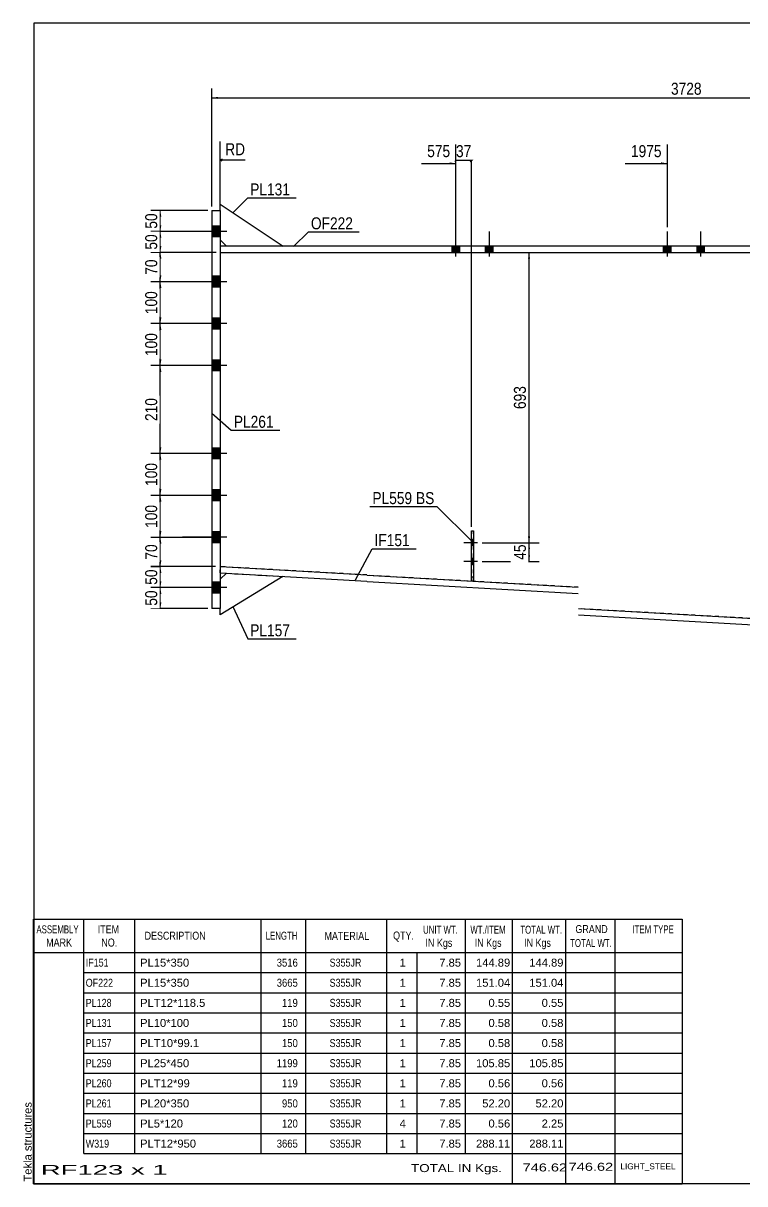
# Model space of a CAD drawing. Header units: millimetres. Extents: x -47 to 355, y -175 to 102.
# Drawn here: x -47.1 to 125.3, y -174.8 to 102.2 of the extents above; entities that cross this region are included whole.
import ezdxf

# ---------------------------------------------------------------- set-up
doc = ezdxf.new("R2010")
doc.units = ezdxf.units.MM
doc.linetypes.add('DXK_LINE_DOT1', pattern=[1.8814, 0.9407, -0.9407])
doc.linetypes.add('DXK_LINE_DOT2', pattern=[3.9198, 1.9599, -1.9599])
doc.styles.add('Arial', font='ARIAL.TTF', dxfattribs={"height": 0.2})
doc.styles.add('Arial Narrow', font='ARIALN.TTF', dxfattribs={"height": 0.2})

# ---------------------------------------------------------------- blocks, each defined once
blk = doc.blocks.new('Unknown-627304070-1210')
at = {"color": 5, "linetype": 'Continuous'}
for p, q in [((355.45, 102.22), (-44.55, 102.22)), ((-44.55, 102.22), (-44.55, -174.78)), ((355.45, -174.78), (355.45, 102.22)), ((-44.55, -174.78), (355.45, -174.78))]:
    blk.add_line(p, q, dxfattribs=at)
at = {"color": 174, "linetype": 'Continuous', "style": 'Arial'}
blk.add_text('Tekla structures', height=1.9102, rotation=90, dxfattribs=at).set_placement((-45.05, -174.28))
blk = doc.blocks.new('Part-627304070-1256 - 1231')
at = {"color": 2, "linetype": 'Continuous'}
for p, q in [((0, 49), (0, 47.5)), ((35, 49), (0, 49)), ((0, 47.5), (35, 47.5)), ((85.5, 49), (35.1, 49)), ((35.1, 47.5), (85.5, 47.5)), ((136, 49), (85.6, 49)), ((85.6, 47.5), (136, 47.5)), ((220.29, 49), (136.1, 49)), ((136.1, 47.5), (220.29, 47.5)), ((220.29, 47.5), (220.29, 49))]:
    blk.add_line(p, q, dxfattribs=at)
blk = doc.blocks.new('Bolt-627304070-1473 - 1231')
at = {"linetype": 'Continuous'}
for points in [[(60.5, -22.49), (60.5, -21.09), (60, -21.09), (60, -22.49)], [(60.5, -26.97), (60.5, -25.57), (60, -25.57), (60, -26.97)]]:
    blk.add_hatch(color=3, dxfattribs=at).paths.add_polyline_path(points)
at = {"color": 3, "linetype": 'Continuous'}
for p, q in [((61.45, -21.79), (58.15, -21.79)), ((60.5, -21.09), (60, -21.09)), ((60.5, -22.49), (60, -22.49)), ((61.45, -26.27), (58.15, -26.27)), ((60.5, -25.57), (60, -25.57)), ((60.5, -26.97), (60, -26.97))]:
    blk.add_line(p, q, dxfattribs=at)
blk = doc.blocks.new('Bolt-627304070-1472 - 1231')
at = {"color": 3, "linetype": 'DXK_LINE_DOT2'}
for p, q in [((61.45, -21.79), (58.15, -21.79)), ((60.5, -21.09), (60, -21.09)), ((60.5, -22.49), (60, -22.49)), ((61.45, -26.27), (58.15, -26.27)), ((60.5, -25.57), (60, -25.57)), ((60.5, -26.97), (60, -26.97))]:
    blk.add_line(p, q, dxfattribs=at)
blk = doc.blocks.new('Part-627304070-1344 - 1231')
at = {"color": 2, "linetype": 'Continuous'}
for p, q in [((-2, 57.5), (0, 57.5)), ((-2, 57.5), (-2, -37.5)), ((0, 57.5), (0, -37.5)), ((0, -37.5), (-2, -37.5))]:
    blk.add_line(p, q, dxfattribs=at)
blk = doc.blocks.new('Part-627304070-1366 - 1231')
at = {"color": 2, "linetype": 'Continuous'}
for p, q in [((0, 57.5), (0, 59)), ((0, 59), (15, 49)), ((0, 50.5), (1.5, 49))]:
    blk.add_line(p, q, dxfattribs=at)
at = {"color": 7, "linetype": 'DXK_LINE_DOT1'}
for p, q in [((0, 57.5), (0, 50.5)), ((15, 49), (1.5, 49))]:
    blk.add_line(p, q, dxfattribs=at)
blk = doc.blocks.new('Part-627304070-1388 - 1231')
at = {"color": 2, "linetype": 'Continuous'}
for p, q in [((1.5, -29.09), (0, -30.5)), ((14.98, -29.85), (0, -39)), ((0, -39), (0, -37.5))]:
    blk.add_line(p, q, dxfattribs=at)
at = {"color": 7, "linetype": 'DXK_LINE_DOT1'}
for p, q in [((1.5, -29.09), (14.98, -29.85)), ((0, -30.5), (0, -37.5))]:
    blk.add_line(p, q, dxfattribs=at)
blk = doc.blocks.new('Part-627304070-1410 - 1231')
at = {"color": 2, "linetype": 'Continuous'}
for p, q in [((-0.02, -29), (0.06, -27.5)), ((0.06, -27.5), (35, -29.49)), ((-0.02, -29), (35, -30.99)), ((35.1, -29.56), (85.5, -32.43)), ((35.1, -31.07), (85.5, -33.94)), ((85.6, -37.53), (136, -40.4)), ((85.6, -39.04), (136, -41.91)), ((136.1, -43.57), (204.88, -47.48)), ((136.1, -45.07), (204.8, -48.98)), ((204.8, -48.98), (204.88, -47.48))]:
    blk.add_line(p, q, dxfattribs=at)
blk = doc.blocks.new('Part-627304070-1432 - 1231')
at = {"color": 7, "linetype": 'DXK_LINE_DOT1'}
for p, q in [((60, -30.97), (60, -18.97)), ((60, -18.97), (60.5, -18.97)), ((60.5, -30.97), (60.5, -18.97)), ((60, -29.97), (60.5, -29.97)), ((60.5, -30.97), (60, -30.97))]:
    blk.add_line(p, q, dxfattribs=at)
blk = doc.blocks.new('Part-627304070-1454 - 1231')
at = {"color": 2, "linetype": 'Continuous'}
for p, q in [((60, -30.97), (60, -18.97)), ((60, -18.97), (60.5, -18.97)), ((60.5, -18.97), (60.5, -30.97)), ((60.5, -30.97), (60, -30.97))]:
    blk.add_line(p, q, dxfattribs=at)
blk = doc.blocks.new('Part-627304070-1465 - 1231')
at = {"color": 7, "linetype": 'DXK_LINE_DOT1'}
for p, q in [((0, 47.5), (0, -27.5)), ((0, 47.5), (35, 47.5)), ((35.1, 47.5), (85.5, 47.5)), ((85.6, 47.5), (136, 47.5)), ((136.1, 47.5), (220.29, 47.5)), ((205.19, -47.5), (220.29, 47.5)), ((35, -29.49), (0, -27.5)), ((85.5, -32.43), (35.1, -29.57)), ((136, -40.4), (85.6, -37.53)), ((204.88, -47.48), (136.1, -43.57))]:
    blk.add_line(p, q, dxfattribs=at)
at = {"color": 2, "linetype": 'Continuous'}
for p, q in [((0, -27.5), (0.06, -27.5)), ((204.88, -47.48), (205.19, -47.5))]:
    blk.add_line(p, q, dxfattribs=at)
blk = doc.blocks.new('Bolt-627304070-1466 - 1231')
at = {"linetype": 'Continuous'}
for points in [[(55.4, 47.5), (57.2, 47.5), (57.2, 49), (55.4, 49)], [(55.4, 47.5), (57.2, 47.5), (57.2, 49), (55.4, 49)], [(63.4, 47.5), (65.2, 47.5), (65.2, 49), (63.4, 49)], [(63.4, 47.5), (65.2, 47.5), (65.2, 49), (63.4, 49)]]:
    blk.add_hatch(color=3, dxfattribs=at).paths.add_polyline_path(points)
at = {"color": 3, "linetype": 'Continuous'}
for p, q in [((56.3, 46.5), (56.3, 52.5)), ((56.3, 46.5), (56.3, 52.5)), ((64.3, 46.5), (64.3, 52.5)), ((64.3, 46.5), (64.3, 52.5)), ((55.4, 47.5), (55.4, 49)), ((55.4, 47.5), (55.4, 49)), ((57.2, 47.5), (57.2, 49)), ((57.2, 47.5), (57.2, 49)), ((63.4, 47.5), (63.4, 49)), ((63.4, 47.5), (63.4, 49)), ((65.2, 47.5), (65.2, 49)), ((65.2, 47.5), (65.2, 49))]:
    blk.add_line(p, q, dxfattribs=at)
blk = doc.blocks.new('Bolt-627304070-1467 - 1231')
at = {"linetype": 'Continuous'}
for points in [[(105.9, 47.5), (107.7, 47.5), (107.7, 49), (105.9, 49)], [(105.9, 47.5), (107.7, 47.5), (107.7, 49), (105.9, 49)], [(113.9, 47.5), (115.7, 47.5), (115.7, 49), (113.9, 49)], [(113.9, 47.5), (115.7, 47.5), (115.7, 49), (113.9, 49)]]:
    blk.add_hatch(color=3, dxfattribs=at).paths.add_polyline_path(points)
at = {"color": 3, "linetype": 'Continuous'}
for p, q in [((106.8, 46.5), (106.8, 52.5)), ((106.8, 46.5), (106.8, 52.5)), ((114.8, 46.5), (114.8, 52.5)), ((114.8, 46.5), (114.8, 52.5)), ((105.9, 47.5), (105.9, 49)), ((105.9, 47.5), (105.9, 49)), ((107.7, 47.5), (107.7, 49)), ((107.7, 47.5), (107.7, 49)), ((113.9, 47.5), (113.9, 49)), ((113.9, 47.5), (113.9, 49)), ((115.7, 47.5), (115.7, 49)), ((115.7, 47.5), (115.7, 49))]:
    blk.add_line(p, q, dxfattribs=at)
blk = doc.blocks.new('Bolt-627304070-1471 - 1231')
at = {"linetype": 'Continuous'}
for points in [[(-2, 53.8), (-2, 51.2), (0, 51.2), (0, 53.8)], [(-2, 53.8), (-2, 51.2), (0, 51.2), (0, 53.8)], [(-2, 41.8), (-2, 39.2), (0, 39.2), (0, 41.8)], [(-2, 41.8), (-2, 39.2), (0, 39.2), (0, 41.8)], [(-2, 31.8), (-2, 29.2), (0, 29.2), (0, 31.8)], [(-2, 31.8), (-2, 29.2), (0, 29.2), (0, 31.8)], [(-2, 21.8), (-2, 19.2), (0, 19.2), (0, 21.8)], [(-2, 21.8), (-2, 19.2), (0, 19.2), (0, 21.8)], [(-2, 0.8), (-2, -1.8), (0, -1.8), (0, 0.8)], [(-2, 0.8), (-2, -1.8), (0, -1.8), (0, 0.8)], [(-2, -9.2), (-2, -11.8), (0, -11.8), (0, -9.2)], [(-2, -9.2), (-2, -11.8), (0, -11.8), (0, -9.2)], [(-2, -19.2), (-2, -21.8), (0, -21.8), (0, -19.2)], [(-2, -19.2), (-2, -21.8), (0, -21.8), (0, -19.2)], [(-2, -31.2), (-2, -33.8), (0, -33.8), (0, -31.2)], [(-2, -31.2), (-2, -33.8), (0, -33.8), (0, -31.2)]]:
    blk.add_hatch(color=3, dxfattribs=at).paths.add_polyline_path(points)
at = {"color": 3, "linetype": 'Continuous'}
for p, q in [((0, 53.8), (-2, 53.8)), ((0, 53.8), (-2, 53.8)), ((1.59, 52.5), (-9, 52.5)), ((1.59, 52.5), (-9, 52.5)), ((0, 51.2), (-2, 51.2)), ((0, 51.2), (-2, 51.2)), ((0, 41.8), (-2, 41.8)), ((0, 41.8), (-2, 41.8)), ((1.59, 40.5), (-9, 40.5)), ((1.59, 40.5), (-9, 40.5)), ((0, 39.2), (-2, 39.2)), ((0, 39.2), (-2, 39.2)), ((1.59, 30.5), (-9, 30.5)), ((1.59, 30.5), (-9, 30.5)), ((0, 31.8), (-2, 31.8)), ((0, 31.8), (-2, 31.8)), ((0, 29.2), (-2, 29.2)), ((0, 29.2), (-2, 29.2)), ((1.59, 20.5), (-9, 20.5)), ((1.59, 20.5), (-9, 20.5)), ((0, 21.8), (-2, 21.8)), ((0, 21.8), (-2, 21.8)), ((0, 19.2), (-2, 19.2)), ((0, 19.2), (-2, 19.2)), ((0, 0.8), (-2, 0.8)), ((0, 0.8), (-2, 0.8)), ((1.59, -0.5), (-9, -0.5)), ((1.59, -0.5), (-9, -0.5)), ((0, -1.8), (-2, -1.8)), ((0, -1.8), (-2, -1.8)), ((1.59, -10.5), (-9, -10.5)), ((1.59, -10.5), (-9, -10.5)), ((0, -9.2), (-2, -9.2)), ((0, -9.2), (-2, -9.2)), ((0, -11.8), (-2, -11.8)), ((0, -11.8), (-2, -11.8)), ((0, -19.2), (-2, -19.2)), ((0, -19.2), (-2, -19.2)), ((1.59, -20.5), (-9, -20.5)), ((1.59, -20.5), (-9, -20.5)), ((0, -21.8), (-2, -21.8)), ((0, -21.8), (-2, -21.8)), ((1.59, -32.5), (-9, -32.5)), ((1.59, -32.5), (-9, -32.5)), ((0, -31.2), (-2, -31.2)), ((0, -31.2), (-2, -31.2)), ((0, -33.8), (-2, -33.8)), ((0, -33.8), (-2, -33.8))]:
    blk.add_line(p, q, dxfattribs=at)
blk = doc.blocks.new('StraightDimension-627304070-1537 - 1231')
at = {"linetype": 'Continuous'}
for points in [[(-14.56, 29), (-14.31, 30.5), (-14.06, 29)], [(-14.06, 22), (-14.31, 20.5), (-14.56, 22)]]:
    blk.add_hatch(color=7, dxfattribs=at).paths.add_polyline_path(points)
at = {"color": 7, "linetype": 'Continuous'}
for p, q in [((-1, 30.5), (-16.56, 30.5)), ((-14.31, 20.5), (-14.31, 30.5)), ((-1, 20.5), (-16.56, 20.5))]:
    blk.add_line(p, q, dxfattribs=at)
at = {"color": 0}
blk.add_wipeout([(-14.46, 28.84), (-18.66, 28.84), (-18.66, 22.16), (-14.46, 22.16)], dxfattribs=at)
at = {"color": 3, "style": 'Arial Narrow'}
blk.add_text('100', height=2.863, rotation=90.0002, dxfattribs=at).set_placement((-15.06, 22.76))
blk = doc.blocks.new('StraightDimension-627304070-1589 - 1231')
at = {"linetype": 'Continuous'}
for points in [[(-14.56, -29), (-14.31, -27.5), (-14.06, -29)], [(-14.06, -31), (-14.31, -32.5), (-14.56, -31)]]:
    blk.add_hatch(color=7, dxfattribs=at).paths.add_polyline_path(points)
at = {"color": 7, "linetype": 'Continuous'}
for p, q in [((-1.1, -27.5), (-16.56, -27.5)), ((-14.31, -32.5), (-14.31, -27.5)), ((-1, -32.5), (-16.56, -32.5))]:
    blk.add_line(p, q, dxfattribs=at)
at = {"color": 0}
blk.add_wipeout([(-14.46, -27.57), (-18.66, -27.57), (-18.66, -32.43), (-14.46, -32.43)], dxfattribs=at)
at = {"color": 3, "style": 'Arial Narrow'}
blk.add_text('50', height=2.863, rotation=90.0002, dxfattribs=at).set_placement((-15.06, -31.83))
blk = doc.blocks.new('StraightDimension-627304070-1563 - 1231')
at = {"linetype": 'Continuous'}
for points in [[(-14.56, -2), (-14.31, -0.5), (-14.06, -2)], [(-14.06, -9), (-14.31, -10.5), (-14.56, -9)]]:
    blk.add_hatch(color=7, dxfattribs=at).paths.add_polyline_path(points)
at = {"color": 7, "linetype": 'Continuous'}
for p, q in [((-1, -0.5), (-16.56, -0.5)), ((-14.31, -10.5), (-14.31, -0.5)), ((-1, -10.5), (-16.56, -10.5))]:
    blk.add_line(p, q, dxfattribs=at)
at = {"color": 0}
blk.add_wipeout([(-14.46, -2.16), (-18.66, -2.16), (-18.66, -8.84), (-14.46, -8.84)], dxfattribs=at)
at = {"color": 3, "style": 'Arial Narrow'}
blk.add_text('100', height=2.863, rotation=90.0002, dxfattribs=at).set_placement((-15.06, -8.24))
blk = doc.blocks.new('StraightDimension-627304070-1523 - 1231')
at = {"linetype": 'Continuous'}
for points in [[(-14.56, 46), (-14.31, 47.5), (-14.06, 46)], [(-14.06, 42), (-14.31, 40.5), (-14.56, 42)]]:
    blk.add_hatch(color=7, dxfattribs=at).paths.add_polyline_path(points)
at = {"color": 7, "linetype": 'Continuous'}
for p, q in [((-1, 47.5), (-16.56, 47.5)), ((-14.31, 40.5), (-14.31, 47.5)), ((-1, 40.5), (-16.56, 40.5))]:
    blk.add_line(p, q, dxfattribs=at)
at = {"color": 0}
blk.add_wipeout([(-14.46, 46.43), (-18.66, 46.43), (-18.66, 41.57), (-14.46, 41.57)], dxfattribs=at)
at = {"color": 3, "style": 'Arial Narrow'}
blk.add_text('70', height=2.863, rotation=90.0002, dxfattribs=at).set_placement((-15.06, 42.17))
blk = doc.blocks.new('StraightDimension-627304070-1530 - 1231')
at = {"linetype": 'Continuous'}
for points in [[(-14.56, 19), (-14.31, 20.5), (-14.06, 19)], [(-14.06, 1), (-14.31, -0.5), (-14.56, 1)]]:
    blk.add_hatch(color=7, dxfattribs=at).paths.add_polyline_path(points)
at = {"color": 7, "linetype": 'Continuous'}
for p, q in [((-1, 20.5), (-16.56, 20.5)), ((-14.31, -0.5), (-14.31, 20.5)), ((-1, -0.5), (-16.56, -0.5))]:
    blk.add_line(p, q, dxfattribs=at)
at = {"color": 0}
blk.add_wipeout([(-14.46, 13.34), (-18.66, 13.34), (-18.66, 6.66), (-14.46, 6.66)], dxfattribs=at)
at = {"color": 3, "style": 'Arial Narrow'}
blk.add_text('210', height=2.863, rotation=90.0002, dxfattribs=at).set_placement((-15.06, 7.26))
blk = doc.blocks.new('StraightDimension-627304070-1486 - 1231')
at = {"linetype": 'Continuous'}
for points in [[(-14.56, 56), (-14.31, 57.5), (-14.06, 56)], [(-14.06, 54), (-14.31, 52.5), (-14.56, 54)]]:
    blk.add_hatch(color=7, dxfattribs=at).paths.add_polyline_path(points)
at = {"color": 7, "linetype": 'Continuous'}
for p, q in [((-3, 57.5), (-16.56, 57.5)), ((-14.31, 52.5), (-14.31, 57.5)), ((1.5, 52.5), (-16.56, 52.5))]:
    blk.add_line(p, q, dxfattribs=at)
at = {"color": 0}
blk.add_wipeout([(-14.46, 57.43), (-18.66, 57.43), (-18.66, 52.57), (-14.46, 52.57)], dxfattribs=at)
at = {"color": 3, "style": 'Arial Narrow'}
blk.add_text('50', height=2.863, rotation=90.0002, dxfattribs=at).set_placement((-15.06, 53.17))
blk = doc.blocks.new('StraightDimension-627304070-2147 - 1231')
at = {"linetype": 'Continuous'}
for points in [[(73.51, -23.29), (73.76, -21.79), (74.01, -23.29)], [(74.01, -24.77), (73.76, -26.27), (73.51, -24.77)]]:
    blk.add_hatch(color=7, dxfattribs=at).paths.add_polyline_path(points)
at = {"color": 7, "linetype": 'Continuous'}
for p, q in [((62.57, -21.79), (76.16, -21.79)), ((73.76, -26.27), (73.76, -21.79)), ((62.57, -26.27), (76.16, -26.27))]:
    blk.add_line(p, q, dxfattribs=at)
at = {"color": 0}
blk.add_wipeout([(73.61, -21.6), (69.41, -21.6), (69.41, -26.46), (73.61, -26.46)], dxfattribs=at)
at = {"color": 3, "style": 'Arial Narrow'}
blk.add_text('45', height=2.863, rotation=90.0002, dxfattribs=at).set_placement((73.01, -25.86))
blk = doc.blocks.new('StraightDimension-627304070-1504 - 1231')
at = {"linetype": 'Continuous'}
for points in [[(-14.56, 51), (-14.31, 52.5), (-14.06, 51)], [(-14.06, 49), (-14.31, 47.5), (-14.56, 49)]]:
    blk.add_hatch(color=7, dxfattribs=at).paths.add_polyline_path(points)
at = {"color": 7, "linetype": 'Continuous'}
for p, q in [((1.5, 52.5), (-16.56, 52.5)), ((-14.31, 47.5), (-14.31, 52.5)), ((-1, 47.5), (-16.56, 47.5))]:
    blk.add_line(p, q, dxfattribs=at)
at = {"color": 0}
blk.add_wipeout([(-14.46, 52.43), (-18.66, 52.43), (-18.66, 47.57), (-14.46, 47.57)], dxfattribs=at)
at = {"color": 3, "style": 'Arial Narrow'}
blk.add_text('50', height=2.863, rotation=90.0002, dxfattribs=at).set_placement((-15.06, 48.17))
blk = doc.blocks.new('StraightDimension-627304070-1513 - 1231')
at = {"linetype": 'Continuous'}
for points in [[(-14.56, 39), (-14.31, 40.5), (-14.06, 39)], [(-14.06, 32), (-14.31, 30.5), (-14.56, 32)]]:
    blk.add_hatch(color=7, dxfattribs=at).paths.add_polyline_path(points)
at = {"color": 7, "linetype": 'Continuous'}
for p, q in [((-1, 40.5), (-16.56, 40.5)), ((-14.31, 30.5), (-14.31, 40.5)), ((-1, 30.5), (-16.56, 30.5))]:
    blk.add_line(p, q, dxfattribs=at)
at = {"color": 0}
blk.add_wipeout([(-14.46, 38.84), (-18.66, 38.84), (-18.66, 32.16), (-14.46, 32.16)], dxfattribs=at)
at = {"color": 3, "style": 'Arial Narrow'}
blk.add_text('100', height=2.863, rotation=90.0002, dxfattribs=at).set_placement((-15.06, 32.76))
blk = doc.blocks.new('StraightDimension-627304070-1544 - 1231')
at = {"linetype": 'Continuous'}
for points in [[(-14.56, -22.01), (-14.31, -20.51), (-14.06, -22.01)], [(-14.06, -26), (-14.31, -27.5), (-14.56, -26)]]:
    blk.add_hatch(color=7, dxfattribs=at).paths.add_polyline_path(points)
at = {"color": 7, "linetype": 'Continuous'}
for p, q in [((-1, -20.51), (-16.56, -20.51)), ((-14.31, -27.5), (-14.31, -20.51)), ((-1.1, -27.5), (-16.56, -27.5))]:
    blk.add_line(p, q, dxfattribs=at)
at = {"color": 0}
blk.add_wipeout([(-14.46, -21.58), (-18.66, -21.58), (-18.66, -26.43), (-14.46, -26.43)], dxfattribs=at)
at = {"color": 3, "style": 'Arial Narrow'}
blk.add_text('70', height=2.863, rotation=90.0002, dxfattribs=at).set_placement((-15.06, -25.83))
blk = doc.blocks.new('StraightDimension-627304070-1554 - 1231')
at = {"linetype": 'Continuous'}
for points in [[(-14.56, -12), (-14.31, -10.5), (-14.06, -12)], [(-14.06, -19.01), (-14.31, -20.51), (-14.56, -19.01)]]:
    blk.add_hatch(color=7, dxfattribs=at).paths.add_polyline_path(points)
at = {"color": 7, "linetype": 'Continuous'}
for p, q in [((-1, -10.5), (-16.56, -10.5)), ((-14.31, -20.51), (-14.31, -10.5)), ((-1, -20.51), (-16.56, -20.51))]:
    blk.add_line(p, q, dxfattribs=at)
at = {"color": 0}
blk.add_wipeout([(-14.46, -12.16), (-18.66, -12.16), (-18.66, -18.85), (-14.46, -18.85)], dxfattribs=at)
at = {"color": 3, "style": 'Arial Narrow'}
blk.add_text('100', height=2.863, rotation=90.0002, dxfattribs=at).set_placement((-15.06, -18.25))
blk = doc.blocks.new('StraightDimension-627304070-1570 - 1231')
at = {"linetype": 'Continuous'}
for points in [[(-14.56, -34), (-14.31, -32.5), (-14.06, -34)], [(-14.06, -36), (-14.31, -37.5), (-14.56, -36)]]:
    blk.add_hatch(color=7, dxfattribs=at).paths.add_polyline_path(points)
at = {"color": 7, "linetype": 'Continuous'}
for p, q in [((-1, -32.5), (-16.56, -32.5)), ((-14.31, -37.5), (-14.31, -32.5)), ((-3, -37.5), (-16.56, -37.5))]:
    blk.add_line(p, q, dxfattribs=at)
at = {"color": 0}
blk.add_wipeout([(-14.46, -32.57), (-18.66, -32.57), (-18.66, -37.43), (-14.46, -37.43)], dxfattribs=at)
at = {"color": 3, "style": 'Arial Narrow'}
blk.add_text('50', height=2.863, rotation=90.0002, dxfattribs=at).set_placement((-15.06, -36.83))
blk = doc.blocks.new('StraightDimension-627304070-1748 - 1231')
at = {"linetype": 'Continuous'}
for points in [[(-0.5, 84.15), (-2, 84.4), (-0.5, 84.65)], [(223.15, 84.65), (224.65, 84.4), (223.15, 84.15)]]:
    blk.add_hatch(color=7, dxfattribs=at).paths.add_polyline_path(points)
at = {"color": 7, "linetype": 'Continuous'}
for p, q in [((-2, 58.5), (-2, 86.65)), ((224.65, 59.96), (224.65, 86.65)), ((-2, 84.4), (224.65, 84.4))]:
    blk.add_line(p, q, dxfattribs=at)
at = {"color": 0}
blk.add_wipeout([(115.58, 84.55), (115.58, 88.75), (107.07, 88.75), (107.07, 84.55)], dxfattribs=at)
at = {"color": 3, "style": 'Arial Narrow'}
blk.add_text('3728', height=2.863, dxfattribs=at).set_placement((107.67, 85.15))
blk = doc.blocks.new('StraightDimension-627304070-1825 - 1231')
at = {"linetype": 'Continuous'}
for points in [[(73.51, 46), (73.76, 47.5), (74.01, 46)], [(74.01, -20.29), (73.76, -21.79), (73.51, -20.29)]]:
    blk.add_hatch(color=7, dxfattribs=at).paths.add_polyline_path(points)
at = {"color": 7, "linetype": 'Continuous'}
for p, q in [((62.57, 47.5), (76.16, 47.5)), ((73.76, -21.79), (73.76, 47.5)), ((62.57, -21.79), (76.16, -21.79))]:
    blk.add_line(p, q, dxfattribs=at)
at = {"color": 0}
blk.add_wipeout([(73.61, 16.2), (69.41, 16.2), (69.41, 9.51), (73.61, 9.51)], dxfattribs=at)
at = {"color": 3, "style": 'Arial Narrow'}
blk.add_text('693', height=2.863, rotation=90.0002, dxfattribs=at).set_placement((73.01, 10.11))
blk = doc.blocks.new('StraightDimension-627304070-3507 - 1231')
at = {"linetype": 'Continuous'}
blk.add_hatch(color=7, dxfattribs=at).paths.add_polyline_path([(105.3, 69), (106.8, 68.75), (105.3, 68.5)])
at = {"color": 7, "linetype": 'Continuous'}
for p, q in [((106.8, 53.5), (106.8, 73.25)), ((96.74, 68.75), (106.8, 68.75))]:
    blk.add_line(p, q, dxfattribs=at)
at = {"color": 0}
blk.add_wipeout([(106.02, 69.65), (106.02, 73.85), (97.51, 73.85), (97.51, 69.65)], dxfattribs=at)
at = {"color": 3, "style": 'Arial Narrow'}
blk.add_text('1975', height=2.863, dxfattribs=at).set_placement((98.11, 70.25))
blk = doc.blocks.new('StraightDimension-627304070-3508 - 1231')
at = {"color": 7, "linetype": 'Continuous'}
for p, q in [((56.6, 69.8), (56, 69.2)), ((56.3, 52.23), (56.3, 71.75)), ((56.3, 69.5), (60, 69.5)), ((59.7, 69.2), (60.3, 69.8)), ((60, -17.97), (60, 71.75))]:
    blk.add_line(p, q, dxfattribs=at)
at = {"color": 0}
blk.add_wipeout([(60.58, 69.65), (60.58, 73.85), (55.72, 73.85), (55.72, 69.65)], dxfattribs=at)
at = {"color": 3, "style": 'Arial Narrow'}
blk.add_text('37', height=2.863, dxfattribs=at).set_placement((56.32, 70.25))
blk = doc.blocks.new('StraightDimension-627304070-3509 - 1231')
at = {"linetype": 'Continuous'}
blk.add_hatch(color=7, dxfattribs=at).paths.add_polyline_path([(54.8, 69), (56.3, 68.75), (54.8, 68.5)])
at = {"color": 7, "linetype": 'Continuous'}
for p, q in [((56.3, 52.23), (56.3, 73.25)), ((48.07, 68.75), (56.3, 68.75))]:
    blk.add_line(p, q, dxfattribs=at)
at = {"color": 0, "linetype": 'Continuous'}
blk.add_wipeout([(6.53, 70.1), (6.53, 74.3), (0.59, 74.3), (0.59, 70.1)], dxfattribs=at)
at = {"color": 7, "linetype": 'Continuous'}
for p, q in [((0, 58.5), (0, 74)), ((0.5, 69.75), (0, 69.5)), ((0.5, 69.25), (0, 69.5)), ((5.93, 69.5), (0, 69.5))]:
    blk.add_line(p, q, dxfattribs=at)
at = {"color": 3, "linetype": 'Continuous', "style": 'Arial Narrow'}
blk.add_text('RD', height=2.863, dxfattribs=at).set_placement((1.19, 70.7))
at = {"color": 0}
blk.add_wipeout([(55.52, 69.65), (55.52, 73.85), (48.84, 73.85), (48.84, 69.65)], dxfattribs=at)
at = {"color": 3, "style": 'Arial Narrow'}
blk.add_text('575', height=2.863, dxfattribs=at).set_placement((49.44, 70.25))
blk = doc.blocks.new('CBS_BOM-627304070-3661')
at = {"color": 7, "linetype": 'Continuous'}
for p, q in [((-44.59, -119.61), (-44.59, -111.61)), ((-44.58, -111.61), (110.34, -111.61)), ((-32.59, -119.61), (-32.59, -111.61)), ((-20.4, -119.61), (-20.4, -111.61)), ((9.77, -119.61), (9.77, -111.61)), ((20.45, -119.61), (20.45, -111.61)), ((39.77, -119.61), (39.77, -111.61)), ((58.57, -119.61), (58.57, -111.61)), ((69.78, -119.61), (69.78, -111.61)), ((82.56, -119.61), (82.56, -111.61)), ((94.32, -119.61), (94.32, -111.61)), ((110.34, -111.62), (110.33, -119.6)), ((-44.59, -119.61), (110.34, -119.61)), ((-44.59, -124.41), (-44.59, -119.61)), ((-32.59, -124.41), (-32.59, -119.61)), ((-20.4, -124.41), (-20.4, -119.61)), ((9.77, -124.41), (9.77, -119.61)), ((20.45, -124.41), (20.45, -119.61)), ((39.77, -124.41), (39.77, -119.61)), ((47.03, -124.41), (47.03, -119.61)), ((58.57, -124.41), (58.57, -119.61)), ((69.78, -124.41), (69.78, -119.61)), ((82.56, -124.41), (82.56, -119.61)), ((94.33, -124.41), (94.33, -119.61)), ((110.34, -119.62), (110.34, -124.41)), ((-44.59, -129.21), (-44.59, -124.41)), ((-32.59, -124.41), (110.34, -124.41)), ((-32.59, -129.21), (-32.59, -124.41)), ((-20.4, -129.21), (-20.4, -124.41)), ((9.77, -129.21), (9.77, -124.41)), ((20.45, -129.21), (20.45, -124.41)), ((39.77, -129.21), (39.77, -124.41)), ((47.03, -129.21), (47.03, -124.41)), ((58.57, -129.21), (58.57, -124.41)), ((69.78, -129.21), (69.78, -124.41)), ((82.56, -129.21), (82.56, -124.41)), ((94.33, -129.21), (94.33, -124.41)), ((110.34, -124.42), (110.34, -129.21)), ((-44.59, -134.01), (-44.59, -129.21)), ((-32.59, -129.21), (110.34, -129.21)), ((-32.59, -134.01), (-32.59, -129.21)), ((-20.4, -134.01), (-20.4, -129.21)), ((9.77, -134.01), (9.77, -129.21)), ((20.45, -134.01), (20.45, -129.21)), ((39.77, -134.01), (39.77, -129.21)), ((47.03, -134.01), (47.03, -129.21)), ((58.57, -134.01), (58.57, -129.21)), ((69.78, -134.01), (69.78, -129.21)), ((82.56, -134.01), (82.56, -129.21)), ((94.33, -134.01), (94.33, -129.21)), ((110.34, -129.22), (110.34, -134.01)), ((-44.59, -138.81), (-44.59, -134.01)), ((-32.59, -134.01), (110.34, -134.01)), ((-32.59, -138.81), (-32.59, -134.01)), ((-20.4, -138.81), (-20.4, -134.01)), ((9.77, -138.81), (9.77, -134.01)), ((20.45, -138.81), (20.45, -134.01)), ((39.77, -138.81), (39.77, -134.01)), ((47.03, -138.81), (47.03, -134.01)), ((58.57, -138.81), (58.57, -134.01)), ((69.78, -138.81), (69.78, -134.01)), ((82.56, -138.81), (82.56, -134.01)), ((94.33, -138.81), (94.33, -134.01)), ((110.34, -134.02), (110.34, -138.81)), ((-44.59, -143.61), (-44.59, -138.81)), ((-32.59, -138.81), (110.34, -138.81)), ((-32.59, -143.61), (-32.59, -138.81)), ((-20.4, -143.61), (-20.4, -138.81)), ((9.77, -143.61), (9.77, -138.81)), ((20.45, -143.61), (20.45, -138.81)), ((39.77, -143.61), (39.77, -138.81)), ((47.03, -143.61), (47.03, -138.81)), ((58.57, -143.61), (58.57, -138.81)), ((69.78, -143.61), (69.78, -138.81)), ((82.56, -143.61), (82.56, -138.81)), ((94.33, -143.61), (94.33, -138.81)), ((110.34, -138.82), (110.34, -143.61)), ((-44.59, -148.41), (-44.59, -143.61)), ((-32.59, -143.61), (110.34, -143.61)), ((-32.59, -148.41), (-32.59, -143.61)), ((-20.4, -148.41), (-20.4, -143.61)), ((9.77, -148.41), (9.77, -143.61)), ((20.45, -148.41), (20.45, -143.61)), ((39.77, -148.41), (39.77, -143.61)), ((47.03, -148.41), (47.03, -143.61)), ((58.57, -148.41), (58.57, -143.61)), ((69.78, -148.41), (69.78, -143.61)), ((82.56, -148.41), (82.56, -143.61)), ((94.33, -148.41), (94.33, -143.61)), ((110.34, -143.62), (110.34, -148.41)), ((-44.59, -153.21), (-44.59, -148.41)), ((-32.59, -148.41), (110.34, -148.41)), ((-32.59, -153.21), (-32.59, -148.41)), ((-20.4, -153.21), (-20.4, -148.41)), ((9.77, -153.21), (9.77, -148.41)), ((20.45, -153.21), (20.45, -148.41)), ((39.77, -153.21), (39.77, -148.41)), ((47.03, -153.21), (47.03, -148.41)), ((58.57, -153.21), (58.57, -148.41)), ((69.78, -153.21), (69.78, -148.41)), ((82.56, -153.21), (82.56, -148.41)), ((94.33, -153.21), (94.33, -148.41)), ((110.34, -148.42), (110.34, -153.21)), ((-44.59, -158.01), (-44.59, -153.21)), ((-32.59, -153.21), (110.34, -153.21)), ((-32.59, -158.01), (-32.59, -153.21)), ((-20.4, -158.01), (-20.4, -153.21)), ((9.77, -158.01), (9.77, -153.21)), ((20.45, -158.01), (20.45, -153.21)), ((39.77, -158.01), (39.77, -153.21)), ((47.03, -158.01), (47.03, -153.21)), ((58.57, -158.01), (58.57, -153.21)), ((69.78, -158.01), (69.78, -153.21)), ((82.56, -158.01), (82.56, -153.21)), ((94.33, -158.01), (94.33, -153.21)), ((110.34, -153.22), (110.34, -158.01)), ((-44.59, -162.81), (-44.59, -158.01)), ((-32.59, -158.01), (110.34, -158.01)), ((-32.59, -162.81), (-32.59, -158.01)), ((-20.4, -162.81), (-20.4, -158.01)), ((9.77, -162.81), (9.77, -158.01)), ((20.45, -162.81), (20.45, -158.01)), ((39.77, -162.81), (39.77, -158.01)), ((47.03, -162.81), (47.03, -158.01)), ((58.57, -162.81), (58.57, -158.01)), ((69.78, -162.81), (69.78, -158.01)), ((82.56, -162.81), (82.56, -158.01)), ((94.33, -162.81), (94.33, -158.01)), ((110.34, -158.02), (110.34, -162.81)), ((-44.59, -167.61), (-44.59, -162.81)), ((-32.59, -162.81), (110.34, -162.81)), ((-32.59, -167.61), (-32.59, -162.81)), ((-20.4, -167.61), (-20.4, -162.81)), ((9.77, -167.61), (9.77, -162.81)), ((20.45, -167.61), (20.45, -162.81)), ((39.77, -167.61), (39.77, -162.81)), ((47.03, -167.61), (47.03, -162.81)), ((58.57, -167.61), (58.57, -162.81)), ((69.78, -167.61), (69.78, -162.81)), ((82.56, -167.61), (82.56, -162.81)), ((94.33, -167.61), (94.33, -162.81)), ((110.34, -162.82), (110.34, -167.61)), ((-44.59, -174.81), (-44.59, -167.63)), ((-32.59, -167.61), (110.34, -167.61)), ((69.78, -174.81), (69.78, -167.63)), ((82.56, -174.81), (82.56, -167.63)), ((94.37, -174.81), (94.37, -167.63)), ((110.34, -167.61), (110.34, -174.81)), ((-44.59, -174.81), (110.34, -174.81))]:
    blk.add_line(p, q, dxfattribs=at)
at = {"color": 3, "linetype": 'Continuous', "style": 'Arial'}
for s, height, width, p in [('ASSEMBLY', 1.91, 0.7, (-43.9, -115.04)), ('ITEM', 1.91, 0.8, (-29.26, -115.04)), ('UNIT WT.', 1.91, 0.7, (48.46, -115.12)), ('WT./ITEM', 1.91, 0.7, (59.75, -115.12)), ('TOTAL WT.', 1.91, 0.7, (71.68, -115.12)), ('GRAND', 1.91, 0.8, (84.84, -114.96)), ('ITEM TYPE', 1.91, 0.7, (98.47, -115.03)), ('MARK', 1.91, 0.8, (-41.58, -118.18)), ('NO.', 1.91, 0.8, (-28.4, -118.18)), ('DESCRIPTION', 1.9102, 0.8, (-18.07, -116.55)), ('LENGTH', 1.91, 0.7, (10.87, -116.55)), ('MATERIAL', 1.91, 0.8, (24.9, -116.59)), ('QTY.', 1.91, 0.8, (41.29, -116.51)), ('IN Kgs', 1.91, 0.8, (49.03, -118.25)), ('IN Kgs', 1.91, 0.8, (60.79, -118.25)), ('IN Kgs', 1.91, 0.8, (72.58, -118.25)), ('TOTAL WT.', 1.91, 0.7, (83.58, -118.3))]:
    blk.add_text(s, height=height, dxfattribs=dict(at, width=width)).set_placement(p)
at = {"color": 7, "linetype": 'Continuous', "style": 'Arial'}
for s, width, p in [('IF151', 0.8, (-32.13, -122.98)), ('3516', 0.85, (13.49, -122.98)), ('S355JR', 0.8, (26.13, -122.98)), ('OF222', 0.8, (-32.13, -127.78)), ('3665', 0.85, (13.49, -127.78)), ('S355JR', 0.8, (26.13, -127.78)), ('PL128', 0.8, (-32.13, -132.58)), ('119', 0.85, (14.75, -132.58)), ('S355JR', 0.8, (26.13, -132.58)), ('PL131', 0.8, (-32.13, -137.38)), ('150', 0.85, (14.75, -137.38)), ('S355JR', 0.8, (26.13, -137.38)), ('PL157', 0.8, (-32.13, -142.18)), ('150', 0.85, (14.75, -142.18)), ('S355JR', 0.8, (26.13, -142.18)), ('PL259', 0.8, (-32.13, -146.98)), ('1199', 0.85, (13.49, -146.98)), ('S355JR', 0.8, (26.13, -146.98)), ('PL260', 0.8, (-32.13, -151.78)), ('119', 0.85, (14.75, -151.78)), ('S355JR', 0.8, (26.13, -151.78)), ('PL261', 0.8, (-32.13, -156.58)), ('950', 0.85, (14.75, -156.58)), ('S355JR', 0.8, (26.13, -156.58)), ('PL559', 0.8, (-32.13, -161.38)), ('120', 0.85, (14.75, -161.38)), ('S355JR', 0.8, (26.13, -161.38)), ('W319', 0.8, (-32.13, -166.18)), ('3665', 0.85, (13.49, -166.18)), ('S355JR', 0.8, (26.13, -166.18))]:
    blk.add_text(s, height=1.91, dxfattribs=dict(at, width=width)).set_placement(p)
for s, height, p in [('PL15*350', 1.91, (-19.14, -122.98)), ('1', 1.91, (42.85, -122.98)), ('7.85', 1.91, (52.32, -122.98)), ('144.89', 1.91, (61.1, -122.98)), ('144.89', 1.91, (73.82, -122.98)), ('PL15*350', 1.91, (-19.14, -127.78)), ('1', 1.91, (42.85, -127.78)), ('7.85', 1.91, (52.32, -127.78)), ('151.04', 1.91, (61.1, -127.78)), ('151.04', 1.91, (73.82, -127.78)), ('PLT12*118.5', 1.9102, (-19.14, -132.58)), ('1', 1.91, (42.85, -132.58)), ('7.85', 1.91, (52.32, -132.58)), ('0.55', 1.91, (64.07, -132.58)), ('0.55', 1.91, (76.78, -132.58)), ('PL10*100', 1.91, (-19.14, -137.38)), ('1', 1.91, (42.85, -137.38)), ('7.85', 1.91, (52.32, -137.38)), ('0.58', 1.91, (64.07, -137.38)), ('0.58', 1.91, (76.78, -137.38)), ('PLT10*99.1', 1.91, (-19.14, -142.18)), ('1', 1.91, (42.85, -142.18)), ('7.85', 1.91, (52.32, -142.18)), ('0.58', 1.91, (64.07, -142.18)), ('0.58', 1.91, (76.78, -142.18)), ('PL25*450', 1.91, (-19.14, -146.98)), ('1', 1.91, (42.85, -146.98)), ('7.85', 1.91, (52.32, -146.98)), ('105.85', 1.91, (61.1, -146.98)), ('105.85', 1.91, (73.82, -146.98)), ('PLT12*99', 1.91, (-19.14, -151.78)), ('1', 1.91, (42.85, -151.78)), ('7.85', 1.91, (52.32, -151.78)), ('0.56', 1.91, (64.07, -151.78)), ('0.56', 1.91, (76.78, -151.78)), ('PL20*350', 1.91, (-19.14, -156.58)), ('1', 1.91, (42.85, -156.58)), ('7.85', 1.91, (52.32, -156.58)), ('52.20', 1.91, (62.58, -156.58)), ('52.20', 1.91, (75.3, -156.58)), ('PL5*120', 1.91, (-19.14, -161.38)), ('4', 1.91, (42.85, -161.38)), ('7.85', 1.91, (52.32, -161.38)), ('0.56', 1.91, (64.07, -161.38)), ('2.25', 1.91, (76.78, -161.38)), ('PLT12*950', 1.91, (-19.14, -166.18)), ('1', 1.91, (42.85, -166.18)), ('7.85', 1.91, (52.32, -166.18)), ('288.11', 1.91, (61.1, -166.18)), ('288.11', 1.91, (73.82, -166.18))]:
    blk.add_text(s, height=height, dxfattribs=at).set_placement(p)
at = {"color": 6, "linetype": 'Continuous', "style": 'Arial'}
for s, height, width, p in [('RF123 x 1', 2.292, 2.05, (-42.86, -172.62)), ('TOTAL IN Kgs.', 1.9102, 1.2, (45.57, -172.02)), ('746.62', 1.91, 1.3, (72.23, -171.87)), ('746.62', 1.91, 1.3, (83.24, -171.71))]:
    blk.add_text(s, height=height, dxfattribs=dict(at, width=width)).set_placement(p)
blk.add_text('LIGHT_STEEL', height=1.4135, dxfattribs=at).set_placement((95.59, -171.36))
blk = doc.blocks.new('Mark-627304070-1251 - 1231')
at = {"color": 0}
blk.add_wipeout([(31.71, 53.02), (31.71, 56.02), (21.66, 56.02), (21.66, 53.02)], dxfattribs=at)
blk.add_wipeout([(31.71, 53.02), (31.71, 56.02), (21.66, 56.02), (21.66, 53.02)], dxfattribs=at)
at = {"color": 7, "linetype": 'Continuous'}
for p, q in [((17.52, 48.88), (21.06, 52.42)), ((21.06, 52.42), (33.21, 52.42))]:
    blk.add_line(p, q, dxfattribs=at)
at = {"color": 3, "style": 'Arial Narrow'}
blk.add_text('OF222', height=2.863, dxfattribs=at).set_placement((21.66, 53.02))
blk = doc.blocks.new('Mark-627304070-1340 - 1231')
at = {"color": 0}
blk.add_wipeout([(12.75, 5.65), (12.75, 8.65), (3.25, 8.65), (3.25, 5.65)], dxfattribs=at)
blk.add_wipeout([(12.75, 5.65), (12.75, 8.65), (3.25, 8.65), (3.25, 5.65)], dxfattribs=at)
at = {"color": 7, "linetype": 'Continuous'}
for p, q in [((-1.99, 9.13), (2.65, 5.05)), ((2.65, 5.05), (14.25, 5.05))]:
    blk.add_line(p, q, dxfattribs=at)
at = {"color": 3, "style": 'Arial Narrow'}
blk.add_text('PL261', height=2.863, dxfattribs=at).set_placement((3.25, 5.65))
blk = doc.blocks.new('Mark-627304070-1362 - 1231')
at = {"color": 0}
blk.add_wipeout([(16.67, 61.11), (16.67, 64.11), (7.16, 64.11), (7.16, 61.11)], dxfattribs=at)
blk.add_wipeout([(16.67, 61.11), (16.67, 64.11), (7.16, 64.11), (7.16, 61.11)], dxfattribs=at)
at = {"color": 7, "linetype": 'Continuous'}
for p, q in [((3.03, 56.97), (6.56, 60.51)), ((6.56, 60.51), (18.17, 60.51))]:
    blk.add_line(p, q, dxfattribs=at)
at = {"color": 3, "style": 'Arial Narrow'}
blk.add_text('PL131', height=2.863, dxfattribs=at).set_placement((7.16, 61.11))
blk = doc.blocks.new('Mark-627304070-1384 - 1231')
at = {"color": 0}
blk.add_wipeout([(16.66, -44.13), (16.66, -41.13), (7.16, -41.13), (7.16, -44.13)], dxfattribs=at)
blk.add_wipeout([(16.66, -44.13), (16.66, -41.13), (7.16, -41.13), (7.16, -44.13)], dxfattribs=at)
at = {"color": 7, "linetype": 'Continuous'}
for p, q in [((3.02, -36.99), (6.56, -44.73)), ((6.56, -44.73), (18.16, -44.73))]:
    blk.add_line(p, q, dxfattribs=at)
at = {"color": 3, "style": 'Arial Narrow'}
blk.add_text('PL157', height=2.863, dxfattribs=at).set_placement((7.16, -44.13))
blk = doc.blocks.new('Mark-627304070-1406 - 1231')
at = {"color": 0}
blk.add_wipeout([(45.27, -22.61), (45.27, -19.61), (36.86, -19.61), (36.86, -22.61)], dxfattribs=at)
blk.add_wipeout([(45.27, -22.61), (45.27, -19.61), (36.86, -19.61), (36.86, -22.61)], dxfattribs=at)
at = {"color": 7, "linetype": 'Continuous'}
for p, q in [((32.34, -30.65), (36.26, -23.21)), ((36.26, -23.21), (46.77, -23.21))]:
    blk.add_line(p, q, dxfattribs=at)
at = {"color": 3, "style": 'Arial Narrow'}
blk.add_text('IF151', height=2.863, dxfattribs=at).set_placement((36.86, -22.61))
blk = doc.blocks.new('MarkSet-627304070-1861 - 1231')
at = {"color": 0}
blk.add_wipeout([(45.86, -12.57), (45.86, -9.57), (36.35, -9.57), (36.35, -12.57)], dxfattribs=at)
blk.add_wipeout([(45.86, -12.57), (45.86, -9.57), (36.35, -9.57), (36.35, -12.57)], dxfattribs=at)
blk.add_wipeout([(51.14, -12.57), (51.14, -9.57), (46.76, -9.57), (46.76, -12.57)], dxfattribs=at)
blk.add_wipeout([(51.14, -12.57), (51.14, -9.57), (46.76, -9.57), (46.76, -12.57)], dxfattribs=at)
at = {"color": 7, "linetype": 'Continuous'}
for p in [(35.75, -13.17), (60.13, -21.4)]:
    blk.add_line(p, (51.74, -13.17), dxfattribs=at)
at = {"color": 3, "style": 'Arial Narrow'}
for s, p in [('PL559', (36.35, -12.57)), ('BS', (46.76, -12.57))]:
    blk.add_text(s, height=2.863, dxfattribs=at).set_placement(p)

msp = doc.modelspace()

# ---------------------------------------------------------------- block references
for name in ['Unknown-627304070-1210', 'Part-627304070-1366 - 1231', 'Part-627304070-1344 - 1231', 'Bolt-627304070-1471 - 1231', 'Bolt-627304070-1466 - 1231', 'Bolt-627304070-1467 - 1231', 'Part-627304070-1256 - 1231', 'Part-627304070-1465 - 1231', 'Part-627304070-1432 - 1231', 'Part-627304070-1454 - 1231', 'Bolt-627304070-1473 - 1231', 'Bolt-627304070-1472 - 1231', 'Part-627304070-1410 - 1231', 'Part-627304070-1388 - 1231', 'CBS_BOM-627304070-3661']:
    msp.add_blockref(name, (0, 0))

# ---------------------------------------------------------------- next in the draw order: block references
for name in ['StraightDimension-627304070-1486 - 1231', 'StraightDimension-627304070-1523 - 1231', 'StraightDimension-627304070-1537 - 1231', 'StraightDimension-627304070-1563 - 1231', 'Mark-627304070-1406 - 1231', 'StraightDimension-627304070-2147 - 1231', 'StraightDimension-627304070-1589 - 1231', 'Mark-627304070-1384 - 1231']:
    msp.add_blockref(name, (0, 0))

# ---------------------------------------------------------------- next in the draw order: block references
for name in ['StraightDimension-627304070-1748 - 1231', 'StraightDimension-627304070-1504 - 1231', 'StraightDimension-627304070-1825 - 1231', 'StraightDimension-627304070-1513 - 1231', 'StraightDimension-627304070-1530 - 1231', 'StraightDimension-627304070-1544 - 1231', 'StraightDimension-627304070-1570 - 1231']:
    msp.add_blockref(name, (0, 0))

# ---------------------------------------------------------------- next in the draw order: block references
for name in ['StraightDimension-627304070-3508 - 1231', 'StraightDimension-627304070-3507 - 1231', 'Mark-627304070-1340 - 1231', 'StraightDimension-627304070-1554 - 1231']:
    msp.add_blockref(name, (0, 0))

# ---------------------------------------------------------------- next in the draw order: block references
for name in ['StraightDimension-627304070-3509 - 1231', 'MarkSet-627304070-1861 - 1231']:
    msp.add_blockref(name, (0, 0))

# ---------------------------------------------------------------- next in the draw order: block references
msp.add_blockref('Mark-627304070-1251 - 1231', (0, 0))

# ---------------------------------------------------------------- next in the draw order: block references
msp.add_blockref('Mark-627304070-1362 - 1231', (0, 0))

doc.saveas('drawing.dxf')
